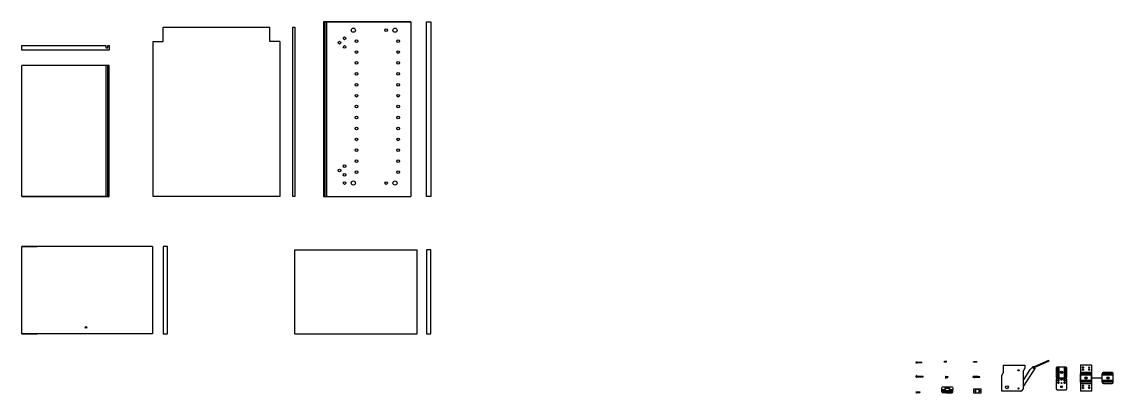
# Model space of a CAD drawing. Header units: millimetres. Extents: x 1214 to 2562, y 2411 to 2815.
# Drawn here: x 2062 to 2562, y 2448 to 2618 of the extents above; entities that cross this region are included whole.
import ezdxf

# ---------------------------------------------------------------- set-up
doc = ezdxf.new("R2010")
doc.units = ezdxf.units.MM
doc.linetypes.add('DASHED', pattern=[0.75, 0.5, -0.25])
doc.layers.add('ARREDI', color=1, linetype='Continuous')
doc.layers.add('VITI E CERNIERE', color=8, linetype='Continuous')

msp = doc.modelspace()

# ---------------------------------------------------------------- linework, layer by layer
at = {"layer": 'ARREDI'}
for p, q in [((2126.49, 2608.68), (2126.49, 2615.32)), ((2126.49, 2615.32), (2175.49, 2615.32)), ((2175.49, 2608.68), (2175.49, 2615.32)), ((2185.97, 2537.68), (2185.97, 2615.32)), ((2185.97, 2615.32), (2186.97, 2615.32)), ((2186.97, 2615.32), (2186.97, 2537.68)), ((2240.12, 2617.68), (2200.12, 2617.68)), ((2200.12, 2617.68), (2200.12, 2537.68)), ((2200.12, 2617.68), (2200.82, 2617.68)), ((2200.12, 2617.68), (2240.12, 2617.68)), ((2200.62, 2617.68), (2200.62, 2537.68)), ((2201.62, 2537.68), (2201.62, 2617.68)), ((2240.12, 2617.68), (2240.12, 2537.68)), ((2247.27, 2617.68), (2247.77, 2617.68)), ((2121.99, 2537.68), (2121.99, 2608.68)), ((2121.99, 2608.68), (2126.49, 2608.68)), ((2179.99, 2608.68), (2175.49, 2608.68)), ((2179.99, 2608.68), (2179.99, 2537.68)), ((2061.67, 2604.78), (2061.67, 2606.78)), ((2061.67, 2606.78), (2100.17, 2606.78)), ((2101.67, 2604.78), (2061.67, 2604.78)), ((2100.17, 2606.78), (2100.17, 2605.78)), ((2100.17, 2605.78), (2101.17, 2605.78)), ((2101.17, 2605.78), (2101.17, 2606.78)), ((2101.17, 2606.78), (2101.67, 2606.78)), ((2101.67, 2606.78), (2101.67, 2604.78)), ((2101.67, 2597.68), (2061.67, 2597.68)), ((2061.67, 2537.68), (2061.67, 2597.68)), ((2101.17, 2597.68), (2100.17, 2597.68)), ((2100.17, 2597.68), (2100.17, 2537.68)), ((2100.97, 2597.68), (2100.47, 2597.68)), ((2101.17, 2537.68), (2101.17, 2597.68)), ((2101.67, 2557.68), (2101.67, 2597.68)), ((2101.67, 2537.68), (2101.67, 2557.68)), ((2061.67, 2537.68), (2101.67, 2537.68)), ((2101.67, 2537.68), (2061.67, 2537.68)), ((2179.99, 2537.68), (2121.99, 2537.68)), ((2179.99, 2537.68), (2142.99, 2537.68)), ((2186.42, 2537.68), (2185.97, 2537.68)), ((2186.97, 2537.68), (2186.42, 2537.68)), ((2200.12, 2537.68), (2240.12, 2537.68)), ((2200.82, 2537.68), (2201.32, 2537.68)), ((2121.67, 2514.74), (2061.67, 2514.74)), ((2121.67, 2514.74), (2061.67, 2514.73)), ((2061.67, 2514.74), (2068.67, 2514.74)), ((2061.67, 2474.73), (2061.67, 2514.73)), ((2121.67, 2514.74), (2114.67, 2514.74)), ((2121.67, 2514.74), (2121.67, 2474.75)), ((2126.55, 2514.74), (2126.55, 2474.75)), ((2128.55, 2514.74), (2126.55, 2514.74)), ((2128.55, 2474.75), (2128.55, 2514.74)), ((2186.98, 2474.75), (2186.98, 2513.25)), ((2186.98, 2513.25), (2242.98, 2513.25)), ((2242.98, 2474.75), (2242.98, 2513.25)), ((2247.27, 2513.25), (2247.27, 2474.75)), ((2249.27, 2513.25), (2247.27, 2513.25)), ((2249.27, 2474.75), (2249.27, 2513.25)), ((2121.67, 2474.75), (2061.67, 2474.74)), ((2061.67, 2474.75), (2068.67, 2474.75)), ((2121.67, 2474.75), (2114.67, 2474.75)), ((2126.55, 2474.75), (2128.55, 2474.75)), ((2186.98, 2474.75), (2242.98, 2474.75)), ((2247.27, 2474.75), (2249.27, 2474.75))]:
    msp.add_line(p, q, dxfattribs=at)
msp.add_lwpolyline([(2247.27, 2617.68), (2249.27, 2617.68), (2249.27, 2537.68), (2247.27, 2537.68)], close=True, dxfattribs=at)
for centre, radius in [((2213.74, 2613.86), 0.955), ((2228.85, 2613.86), 0.614), ((2232.85, 2613.86), 0.955), ((2207.41, 2608.15), 0.614), ((2209.74, 2610.13), 0.614), ((2215.2, 2608.86), 0.614), ((2234.31, 2608.86), 0.614), ((2209.74, 2606.17), 0.614), ((2215.2, 2603.86), 0.614), ((2234.31, 2603.86), 0.614), ((2215.2, 2598.86), 0.614), ((2234.31, 2598.86), 0.614), ((2215.2, 2593.86), 0.614), ((2234.31, 2593.86), 0.614), ((2215.2, 2588.86), 0.614), ((2234.31, 2588.86), 0.614), ((2215.2, 2583.86), 0.614), ((2234.31, 2583.86), 0.614), ((2215.2, 2578.86), 0.614), ((2234.31, 2578.86), 0.614), ((2215.2, 2573.86), 0.614), ((2234.31, 2573.86), 0.614), ((2215.2, 2568.86), 0.614), ((2215.2, 2568.86), 0.614), ((2234.31, 2568.86), 0.614), ((2234.31, 2568.86), 0.614), ((2215.2, 2563.86), 0.614), ((2234.31, 2563.86), 0.614), ((2215.2, 2558.86), 0.614), ((2234.31, 2558.86), 0.614), ((2215.2, 2553.86), 0.614), ((2234.31, 2553.86), 0.614), ((2207.41, 2549.58), 0.614), ((2209.74, 2551.55), 0.614), ((2209.74, 2547.6), 0.614), ((2215.2, 2548.86), 0.614), ((2234.31, 2548.86), 0.614), ((2209.74, 2543.86), 0.614), ((2213.74, 2543.86), 0.955), ((2228.85, 2543.86), 0.614), ((2232.85, 2543.86), 0.955), ((2091.08, 2477.71), 0.388)]:
    msp.add_circle(centre, radius, dxfattribs=at)
at = {"layer": 'VITI E CERNIERE', "linetype": 'DASHED'}
for p, q in [((2471.97, 2461.76), (2472.11, 2461.76)), ((2471.97, 2461.62), (2472.11, 2461.62)), ((2471.98, 2461.83), (2472.11, 2461.83)), ((2471.98, 2461.55), (2472.11, 2461.55)), ((2472.11, 2461.55), (2472.11, 2461.83)), ((2471.82, 2455.33), (2471.96, 2455.33)), ((2471.82, 2455.19), (2471.96, 2455.19)), ((2471.83, 2455.4), (2471.96, 2455.4)), ((2471.83, 2455.12), (2471.96, 2455.12)), ((2471.96, 2455.12), (2471.96, 2455.4))]:
    msp.add_line(p, q, dxfattribs=at)
at = {"layer": 'VITI E CERNIERE', "linetype": 'Continuous'}
for p, q in [((2471.97, 2461.64), (2471.97, 2461.73)), ((2472.12, 2461.18), (2472.12, 2462.18)), ((2518.82, 2458.12), (2518.6, 2458.12)), ((2518.82, 2458.02), (2518.6, 2458.02)), ((2518.82, 2458.12), (2518.82, 2458.33)), ((2518.82, 2458.02), (2518.82, 2457.81)), ((2518.91, 2458.12), (2518.91, 2458.33)), ((2518.91, 2458.12), (2519.13, 2458.12)), ((2518.91, 2458.02), (2518.91, 2457.81)), ((2518.91, 2458.02), (2519.13, 2458.02)), ((2548.38, 2459.39), (2548.17, 2459.39)), ((2548.38, 2459.3), (2548.17, 2459.3)), ((2548.38, 2458.43), (2548.17, 2458.43)), ((2548.38, 2458.33), (2548.17, 2458.33)), ((2548.38, 2459.39), (2548.38, 2459.61)), ((2548.38, 2459.3), (2548.38, 2459.08)), ((2548.38, 2458.43), (2548.38, 2458.65)), ((2548.38, 2458.33), (2548.38, 2458.12)), ((2548.48, 2459.39), (2548.48, 2459.61)), ((2548.48, 2459.39), (2548.69, 2459.39)), ((2548.48, 2459.3), (2548.48, 2459.08)), ((2548.48, 2459.3), (2548.69, 2459.3)), ((2548.48, 2458.43), (2548.48, 2458.65)), ((2548.48, 2458.43), (2548.69, 2458.43)), ((2548.48, 2458.33), (2548.48, 2458.12)), ((2548.48, 2458.33), (2548.69, 2458.33)), ((2551.24, 2459.39), (2551.02, 2459.39)), ((2551.24, 2459.3), (2551.02, 2459.3)), ((2551.24, 2458.43), (2551.02, 2458.43)), ((2551.24, 2458.33), (2551.02, 2458.33)), ((2551.24, 2459.39), (2551.24, 2459.61)), ((2551.24, 2459.3), (2551.24, 2459.08)), ((2551.24, 2458.43), (2551.24, 2458.64)), ((2551.24, 2458.33), (2551.24, 2458.11)), ((2551.33, 2459.39), (2551.33, 2459.61)), ((2551.33, 2459.39), (2551.55, 2459.39)), ((2551.33, 2459.3), (2551.33, 2459.08)), ((2551.33, 2459.3), (2551.55, 2459.3)), ((2551.33, 2458.43), (2551.33, 2458.64)), ((2551.33, 2458.43), (2551.55, 2458.43)), ((2551.33, 2458.33), (2551.33, 2458.11)), ((2551.33, 2458.33), (2551.55, 2458.33)), ((2471.82, 2455.21), (2471.82, 2455.3)), ((2472.12, 2455.75), (2471.97, 2455.75)), ((2472.12, 2454.75), (2471.97, 2454.75)), ((2537.09, 2453.39), (2536.88, 2453.39)), ((2537.09, 2453.3), (2536.88, 2453.3)), ((2537.09, 2453.39), (2537.09, 2453.61)), ((2537.09, 2453.3), (2537.09, 2453.08)), ((2537.19, 2453.39), (2537.19, 2453.61)), ((2537.19, 2453.39), (2537.41, 2453.39)), ((2537.19, 2453.3), (2537.19, 2453.08)), ((2537.19, 2453.3), (2537.41, 2453.3)), ((2538.55, 2457.15), (2538.33, 2457.15)), ((2538.55, 2457.05), (2538.33, 2457.05)), ((2538.55, 2457.15), (2538.55, 2457.37)), ((2538.55, 2457.05), (2538.55, 2456.84)), ((2538.65, 2457.15), (2538.65, 2457.37)), ((2538.65, 2457.15), (2538.86, 2457.15)), ((2538.65, 2457.05), (2538.65, 2456.84)), ((2538.65, 2457.05), (2538.86, 2457.05)), ((2539.95, 2453.39), (2539.73, 2453.39)), ((2539.95, 2453.3), (2539.73, 2453.3)), ((2539.95, 2453.39), (2539.95, 2453.61)), ((2539.95, 2453.3), (2539.95, 2453.08)), ((2540.04, 2453.39), (2540.04, 2453.61)), ((2540.04, 2453.39), (2540.26, 2453.39)), ((2540.04, 2453.3), (2540.04, 2453.08)), ((2540.04, 2453.3), (2540.26, 2453.3)), ((2549.82, 2454.62), (2549.6, 2454.62)), ((2549.82, 2454.53), (2549.6, 2454.53)), ((2549.82, 2454.62), (2549.82, 2454.84)), ((2549.82, 2454.53), (2549.82, 2454.31)), ((2549.91, 2454.62), (2549.91, 2454.84)), ((2549.91, 2454.62), (2550.13, 2454.62)), ((2549.91, 2454.53), (2550.13, 2454.53)), ((2549.91, 2454.53), (2549.91, 2454.31)), ((2559.82, 2454.62), (2559.6, 2454.62)), ((2559.82, 2454.53), (2559.6, 2454.53)), ((2559.82, 2454.62), (2559.82, 2454.84)), ((2559.82, 2454.53), (2559.82, 2454.31)), ((2559.91, 2454.62), (2559.91, 2454.84)), ((2559.91, 2454.62), (2560.13, 2454.62)), ((2559.91, 2454.53), (2560.13, 2454.53)), ((2559.91, 2454.53), (2559.91, 2454.31)), ((2518.81, 2449.79), (2518.6, 2449.79)), ((2518.81, 2449.7), (2518.6, 2449.7)), ((2518.81, 2449.79), (2518.81, 2450.01)), ((2518.81, 2449.7), (2518.81, 2449.48)), ((2518.91, 2449.79), (2518.91, 2450.01)), ((2518.91, 2449.79), (2519.12, 2449.79)), ((2518.91, 2449.7), (2518.91, 2449.48)), ((2518.91, 2449.7), (2519.12, 2449.7)), ((2537.09, 2452.43), (2536.88, 2452.43)), ((2537.09, 2452.33), (2536.88, 2452.33)), ((2537.09, 2452.43), (2537.09, 2452.64)), ((2537.09, 2452.33), (2537.09, 2452.12)), ((2537.19, 2452.43), (2537.19, 2452.64)), ((2537.19, 2452.43), (2537.41, 2452.43)), ((2537.19, 2452.33), (2537.19, 2452.12)), ((2537.19, 2452.33), (2537.41, 2452.33)), ((2538.54, 2450.57), (2538.33, 2450.57)), ((2538.54, 2450.48), (2538.33, 2450.48)), ((2538.54, 2450.57), (2538.54, 2450.79)), ((2538.54, 2450.48), (2538.54, 2450.26)), ((2538.64, 2450.57), (2538.64, 2450.79)), ((2538.64, 2450.57), (2538.85, 2450.57)), ((2538.64, 2450.48), (2538.64, 2450.26)), ((2538.64, 2450.48), (2538.85, 2450.48)), ((2539.95, 2452.42), (2539.73, 2452.42)), ((2539.95, 2452.33), (2539.73, 2452.33)), ((2539.95, 2452.42), (2539.95, 2452.64)), ((2539.95, 2452.33), (2539.95, 2452.11)), ((2540.04, 2452.42), (2540.04, 2452.64)), ((2540.04, 2452.42), (2540.26, 2452.42)), ((2540.04, 2452.33), (2540.04, 2452.11)), ((2540.04, 2452.33), (2540.26, 2452.33)), ((2548.38, 2450.99), (2548.17, 2450.99)), ((2548.38, 2450.9), (2548.17, 2450.9)), ((2548.38, 2450.03), (2548.17, 2450.03)), ((2548.38, 2449.94), (2548.17, 2449.94)), ((2548.38, 2450.99), (2548.38, 2451.21)), ((2548.38, 2450.9), (2548.38, 2450.68)), ((2548.38, 2450.03), (2548.38, 2450.25)), ((2548.38, 2449.94), (2548.38, 2449.72)), ((2548.48, 2450.99), (2548.48, 2451.21)), ((2548.48, 2450.99), (2548.69, 2450.99)), ((2548.48, 2450.9), (2548.48, 2450.68)), ((2548.48, 2450.9), (2548.69, 2450.9)), ((2548.48, 2450.03), (2548.48, 2450.25)), ((2548.48, 2450.03), (2548.69, 2450.03)), ((2548.48, 2449.94), (2548.48, 2449.72)), ((2548.48, 2449.94), (2548.69, 2449.94)), ((2551.24, 2450.99), (2551.02, 2450.99)), ((2551.24, 2450.9), (2551.02, 2450.9)), ((2551.24, 2450.03), (2551.02, 2450.03)), ((2551.24, 2449.93), (2551.02, 2449.93)), ((2551.24, 2450.99), (2551.24, 2451.21)), ((2551.24, 2450.9), (2551.24, 2450.68)), ((2551.24, 2450.03), (2551.24, 2450.24)), ((2551.24, 2449.93), (2551.24, 2449.72)), ((2551.33, 2450.99), (2551.33, 2451.21)), ((2551.33, 2450.99), (2551.55, 2450.99)), ((2551.33, 2450.9), (2551.33, 2450.68)), ((2551.33, 2450.9), (2551.55, 2450.9)), ((2551.33, 2450.03), (2551.33, 2450.24)), ((2551.33, 2450.03), (2551.55, 2450.03)), ((2551.33, 2449.93), (2551.33, 2449.72)), ((2551.33, 2449.93), (2551.55, 2449.93))]:
    msp.add_line(p, q, dxfattribs=at)
at = {"layer": 'VITI E CERNIERE'}
for p, q in [((2472.12, 2461.79), (2473.57, 2461.79)), ((2472.12, 2461.58), (2473.57, 2461.58)), ((2472.19, 2461.84), (2472.21, 2461.53)), ((2472.36, 2461.84), (2472.38, 2461.53)), ((2472.36, 2461.84), (2472.38, 2461.53)), ((2472.52, 2461.84), (2472.54, 2461.53)), ((2472.69, 2461.84), (2472.71, 2461.53)), ((2472.86, 2461.84), (2472.87, 2461.53)), ((2473.02, 2461.84), (2473.04, 2461.53)), ((2473.19, 2461.84), (2473.2, 2461.53)), ((2473.35, 2461.84), (2473.37, 2461.53)), ((2473.35, 2461.79), (2474.18, 2461.79)), ((2473.35, 2461.58), (2474.19, 2461.58)), ((2473.52, 2461.84), (2473.54, 2461.53)), ((2473.68, 2461.84), (2473.7, 2461.53)), ((2473.85, 2461.84), (2473.87, 2461.53)), ((2474.01, 2461.84), (2474.03, 2461.53)), ((2474.18, 2461.84), (2474.2, 2461.53)), ((2474.18, 2461.84), (2474.2, 2461.53)), ((2474.18, 2461.79), (2474.57, 2461.79)), ((2474.19, 2461.58), (2474.57, 2461.58)), ((2474.35, 2461.84), (2474.36, 2461.53)), ((2474.57, 2461.58), (2474.57, 2461.79)), ((2484.85, 2462.06), (2484.88, 2462.03)), ((2484.88, 2462.03), (2484.85, 2462)), ((2485.07, 2462.17), (2484.99, 2461.89)), ((2485.15, 2462.17), (2485.07, 2461.89)), ((2485.24, 2462.17), (2485.16, 2461.89)), ((2485.18, 2462.11), (2485.71, 2462.11)), ((2485.18, 2461.95), (2485.71, 2461.95)), ((2485.32, 2462.17), (2485.24, 2461.89)), ((2485.41, 2462.17), (2485.33, 2461.89)), ((2485.49, 2462.17), (2485.41, 2461.89)), ((2485.58, 2462.17), (2485.5, 2461.89)), ((2485.67, 2462.17), (2485.59, 2461.89)), ((2498.35, 2462.02), (2498.29, 2461.96)), ((2498.29, 2461.96), (2498.29, 2461.84)), ((2498.35, 2461.78), (2498.29, 2461.84)), ((2498.35, 2462.02), (2498.35, 2461.78)), ((2499.75, 2462.02), (2498.35, 2462.02)), ((2499.75, 2461.78), (2498.35, 2461.78)), ((2499.75, 2462.02), (2499.81, 2461.96)), ((2499.75, 2462.02), (2499.75, 2461.78)), ((2499.75, 2461.78), (2499.81, 2461.84)), ((2499.81, 2461.84), (2499.81, 2461.96)), ((2511.95, 2457.02), (2511.95, 2460.36)), ((2511.95, 2460.36), (2521.74, 2460.36)), ((2526.29, 2458.97), (2520.94, 2450.59)), ((2520.94, 2457.59), (2521.74, 2458.86)), ((2520.94, 2453.27), (2524.14, 2458.39)), ((2521.74, 2460.36), (2521.74, 2458.86)), ((2524.14, 2458.39), (2525.64, 2459.77)), ((2525.64, 2459.77), (2526.18, 2459.78)), ((2526.18, 2459.78), (2532.71, 2462.65)), ((2526.35, 2459.11), (2526.29, 2458.97)), ((2526.31, 2459.62), (2526.54, 2459.7)), ((2526.4, 2459.22), (2526.31, 2459.62)), ((2526.4, 2459.22), (2526.35, 2459.11)), ((2526.63, 2459.49), (2526.46, 2459.9)), ((2526.63, 2459.49), (2526.54, 2459.7)), ((2532.8, 2462.2), (2526.63, 2459.49)), ((2536.1, 2458.98), (2536.1, 2455)), ((2540.55, 2459.52), (2536.65, 2459.52)), ((2536.65, 2459.52), (2536.65, 2454.52)), ((2536.9, 2459.52), (2536.9, 2454.52)), ((2536.9, 2459.52), (2536.9, 2454.52)), ((2537.15, 2459.52), (2537.15, 2454.52)), ((2537.4, 2459.52), (2537.4, 2454.52)), ((2539.8, 2459.52), (2539.8, 2454.52)), ((2540.05, 2459.52), (2540.05, 2454.52)), ((2540.05, 2459.52), (2540.05, 2454.52)), ((2540.3, 2459.52), (2540.3, 2454.52)), ((2540.55, 2459.52), (2540.55, 2454.52)), ((2541.09, 2455.08), (2541.1, 2458.99)), ((2547.28, 2460.58), (2552.28, 2460.58)), ((2547.28, 2460.58), (2547.28, 2448.58)), ((2552.28, 2460.58), (2552.28, 2448.58)), ((2472.12, 2455.75), (2472.12, 2454.75)), ((2472.12, 2455.36), (2474.16, 2455.36)), ((2472.12, 2455.15), (2474.16, 2455.15)), ((2472.29, 2455.41), (2472.3, 2455.1)), ((2472.45, 2455.41), (2472.47, 2455.1)), ((2472.62, 2455.41), (2472.63, 2455.1)), ((2472.78, 2455.41), (2472.8, 2455.1)), ((2472.95, 2455.41), (2472.96, 2455.1)), ((2472.95, 2455.41), (2472.96, 2455.1)), ((2473.11, 2455.41), (2473.13, 2455.1)), ((2473.28, 2455.41), (2473.3, 2455.1)), ((2473.44, 2455.41), (2473.46, 2455.1)), ((2473.61, 2455.41), (2473.63, 2455.1)), ((2473.78, 2455.41), (2473.79, 2455.1)), ((2473.94, 2455.41), (2473.96, 2455.1)), ((2473.94, 2455.36), (2474.77, 2455.36)), ((2473.94, 2455.15), (2474.78, 2455.15)), ((2474.11, 2455.41), (2474.12, 2455.1)), ((2474.27, 2455.41), (2474.29, 2455.1)), ((2474.44, 2455.41), (2474.46, 2455.1)), ((2474.6, 2455.41), (2474.62, 2455.1)), ((2474.77, 2455.41), (2474.79, 2455.1)), ((2474.77, 2455.41), (2474.79, 2455.1)), ((2474.77, 2455.36), (2475.16, 2455.36)), ((2474.78, 2455.15), (2475.16, 2455.15)), ((2474.93, 2455.41), (2474.95, 2455.1)), ((2475.16, 2455.15), (2475.16, 2455.36)), ((2485.39, 2455.41), (2485.49, 2455.41)), ((2485.39, 2454.97), (2485.45, 2454.91)), ((2485.45, 2454.91), (2485.39, 2454.86)), ((2485.39, 2454.41), (2485.49, 2454.41)), ((2485.49, 2455.41), (2485.61, 2455.07)), ((2485.49, 2454.41), (2485.61, 2454.75)), ((2485.94, 2455.18), (2485.78, 2454.64)), ((2486.1, 2455.18), (2485.95, 2454.64)), ((2486.27, 2455.18), (2486.11, 2454.64)), ((2486.44, 2455.18), (2486.28, 2454.64)), ((2486.48, 2454.75), (2486.48, 2455.07)), ((2498.86, 2455.19), (2498.07, 2455.19)), ((2498.07, 2454.77), (2498.07, 2455.19)), ((2500.39, 2454.77), (2498.07, 2454.77)), ((2498.86, 2455.12), (2498.32, 2455.12)), ((2498.86, 2454.84), (2498.32, 2454.84)), ((2498.47, 2455.12), (2498.47, 2454.84)), ((2498.47, 2455.12), (2498.62, 2455.12)), ((2498.47, 2454.84), (2498.62, 2454.84)), ((2498.62, 2454.84), (2498.62, 2455.12)), ((2498.62, 2455.04), (2499.07, 2455.04)), ((2498.62, 2454.92), (2499.07, 2454.92)), ((2498.74, 2455.04), (2498.74, 2455.12)), ((2498.74, 2454.84), (2498.74, 2454.92)), ((2498.86, 2455.12), (2498.86, 2455.19)), ((2500.39, 2455.19), (2498.86, 2455.19)), ((2499.07, 2454.77), (2499.07, 2455.19)), ((2500.27, 2455.1), (2499.19, 2455.1)), ((2499.19, 2455.1), (2499.19, 2455.1)), ((2499.19, 2454.98), (2499.19, 2454.98)), ((2499.19, 2454.86), (2500.27, 2454.86)), ((2499.25, 2455.07), (2500.21, 2455.07)), ((2499.25, 2455.04), (2500.21, 2455.04)), ((2500.21, 2454.92), (2499.25, 2454.92)), ((2499.25, 2454.89), (2500.21, 2454.89)), ((2500.27, 2455.1), (2500.27, 2455.1)), ((2500.27, 2454.98), (2500.27, 2454.98)), ((2500.39, 2454.77), (2500.39, 2455.19)), ((2500.51, 2455.1), (2500.44, 2454.86)), ((2500.58, 2455.1), (2500.51, 2454.86)), ((2500.66, 2455.1), (2500.59, 2454.86)), ((2500.73, 2455.1), (2500.66, 2454.86)), ((2500.81, 2455.1), (2500.74, 2454.86)), ((2500.88, 2455.1), (2500.81, 2454.86)), ((2500.95, 2455.1), (2500.89, 2454.86)), ((2501.03, 2455.1), (2500.96, 2454.86)), ((2501.11, 2454.91), (2501.11, 2455.05)), ((2511.16, 2455.75), (2511.95, 2457.02)), ((2511.16, 2454.55), (2511.16, 2455.75)), ((2511.16, 2448.55), (2511.16, 2454.55)), ((2520.94, 2457.59), (2520.94, 2452.39)), ((2536.1, 2453.63), (2536.09, 2449.72)), ((2540.55, 2454.52), (2536.64, 2454.52)), ((2540.55, 2454.52), (2536.64, 2454.52)), ((2536.64, 2454.19), (2540.55, 2454.19)), ((2536.64, 2454.19), (2540.55, 2454.19)), ((2538.04, 2454.19), (2538.04, 2454.52)), ((2539.15, 2454.3), (2538.04, 2454.3)), ((2539.15, 2454.19), (2538.04, 2454.19)), ((2539.15, 2454.19), (2539.15, 2454.52)), ((2541.1, 2449.73), (2541.1, 2453.71)), ((2552.28, 2457.08), (2547.28, 2457.08)), ((2547.28, 2452.63), (2547.29, 2456.53)), ((2552.28, 2456.53), (2547.28, 2456.53)), ((2547.28, 2452.62), (2547.29, 2456.53)), ((2552.28, 2456.28), (2547.28, 2456.28)), ((2552.28, 2456.28), (2547.28, 2456.28)), ((2552.28, 2456.28), (2547.28, 2456.28)), ((2552.28, 2456.03), (2547.28, 2456.03)), ((2552.28, 2455.78), (2547.28, 2455.78)), ((2552.28, 2453.38), (2547.28, 2453.38)), ((2552.28, 2453.13), (2547.28, 2453.13)), ((2552.28, 2453.13), (2547.28, 2453.13)), ((2552.28, 2457.08), (2552.28, 2456.28)), ((2552.28, 2452.62), (2552.28, 2456.53)), ((2552.28, 2454.58), (2557.28, 2454.58)), ((2552.28, 2454.58), (2557.28, 2454.58)), ((2557.28, 2452.63), (2557.29, 2456.53)), ((2562.28, 2456.53), (2557.28, 2456.53)), ((2557.28, 2452.62), (2557.29, 2456.53)), ((2562.28, 2456.28), (2557.28, 2456.28)), ((2562.28, 2456.28), (2557.28, 2456.28)), ((2562.28, 2456.28), (2557.28, 2456.28)), ((2562.28, 2456.03), (2557.28, 2456.03)), ((2562.28, 2455.78), (2557.28, 2455.78)), ((2562.28, 2453.38), (2557.28, 2453.38)), ((2562.28, 2453.13), (2557.28, 2453.13)), ((2562.28, 2453.13), (2557.28, 2453.13)), ((2561.74, 2457.08), (2557.77, 2457.08)), ((2562.28, 2452.62), (2562.28, 2456.53)), ((2471.89, 2448.39), (2471.97, 2448.39)), ((2471.89, 2448.05), (2471.94, 2448)), ((2471.94, 2448), (2471.89, 2447.96)), ((2471.97, 2448.39), (2472.06, 2448.12)), ((2472.32, 2448.21), (2472.19, 2447.79)), ((2472.45, 2448.21), (2472.32, 2447.79)), ((2472.58, 2448.21), (2472.45, 2447.79)), ((2472.71, 2448.21), (2472.58, 2447.79)), ((2472.84, 2448.21), (2472.71, 2447.79)), ((2472.97, 2448.21), (2472.84, 2447.79)), ((2473.09, 2448.21), (2472.97, 2447.79)), ((2473.22, 2448.21), (2473.1, 2447.79)), ((2473.35, 2448.21), (2473.23, 2447.79)), ((2473.48, 2448.21), (2473.36, 2447.79)), ((2473.61, 2448.21), (2473.49, 2447.79)), ((2473.64, 2447.88), (2473.64, 2448.12)), ((2483.72, 2449.31), (2483.72, 2449.98)), ((2483.72, 2448.3), (2483.72, 2449.31)), ((2483.72, 2449.31), (2485.11, 2449.31)), ((2484.05, 2450.44), (2488.38, 2450.44)), ((2484.17, 2448.16), (2488.27, 2448.16)), ((2484.3, 2448.73), (2484.35, 2448.78)), ((2484.41, 2448.61), (2484.3, 2448.73)), ((2484.3, 2448.5), (2484.41, 2448.61)), ((2484.35, 2448.45), (2484.3, 2448.5)), ((2484.35, 2448.78), (2484.46, 2448.67)), ((2484.46, 2448.56), (2484.35, 2448.45)), ((2484.46, 2448.67), (2484.58, 2448.78)), ((2484.58, 2448.45), (2484.46, 2448.56)), ((2484.63, 2448.73), (2484.52, 2448.61)), ((2484.52, 2448.61), (2484.63, 2448.5)), ((2484.58, 2448.78), (2484.63, 2448.73)), ((2484.63, 2448.5), (2484.58, 2448.45)), ((2487.44, 2448.62), (2485, 2448.63)), ((2487.32, 2449.31), (2488.72, 2449.31)), ((2487.82, 2448.72), (2487.88, 2448.78)), ((2487.93, 2448.61), (2487.82, 2448.72)), ((2487.82, 2448.5), (2487.93, 2448.61)), ((2487.88, 2448.44), (2487.82, 2448.5)), ((2487.88, 2448.78), (2487.99, 2448.67)), ((2487.99, 2448.56), (2487.88, 2448.44)), ((2487.99, 2448.67), (2488.1, 2448.78)), ((2488.1, 2448.44), (2487.99, 2448.56)), ((2488.15, 2448.72), (2488.04, 2448.61)), ((2488.04, 2448.61), (2488.15, 2448.5)), ((2488.1, 2448.78), (2488.15, 2448.72)), ((2488.15, 2448.5), (2488.1, 2448.44)), ((2488.72, 2449.98), (2488.72, 2449.31)), ((2488.72, 2448.3), (2488.72, 2449.31)), ((2501.67, 2449.39), (2498.17, 2449.39)), ((2498.17, 2449.39), (2498.17, 2449.09)), ((2498.17, 2449.09), (2498.17, 2448.09)), ((2498.17, 2448.09), (2498.17, 2447.79)), ((2499.17, 2449.39), (2499.17, 2447.79)), ((2499.67, 2449.39), (2500.67, 2449.39)), ((2500.67, 2449.39), (2500.67, 2447.79)), ((2501.67, 2447.79), (2501.67, 2449.39)), ((2519.98, 2448.55), (2511.16, 2448.55)), ((2520.94, 2449.59), (2520.23, 2448.65)), ((2520.94, 2452.39), (2520.94, 2449.59)), ((2536.64, 2449.19), (2540.55, 2449.19)), ((2552.28, 2452.88), (2547.28, 2452.88)), ((2552.28, 2452.88), (2547.28, 2452.88)), ((2552.28, 2452.63), (2547.28, 2452.63)), ((2547.28, 2452.08), (2552.28, 2452.08)), ((2552.28, 2448.58), (2547.28, 2448.58)), ((2562.28, 2452.88), (2557.28, 2452.88)), ((2562.28, 2452.88), (2557.28, 2452.88)), ((2562.28, 2452.63), (2557.28, 2452.63)), ((2557.84, 2452.08), (2561.75, 2452.08)), ((2471.89, 2447.61), (2471.97, 2447.61)), ((2471.97, 2447.61), (2472.06, 2447.88)), ((2485.63, 2447.79), (2484.05, 2447.79)), ((2485.63, 2447.79), (2486.81, 2447.79)), ((2486.81, 2447.79), (2488.38, 2447.79)), ((2498.17, 2447.79), (2501.67, 2447.79))]:
    msp.add_line(p, q, dxfattribs=at)
at = {"layer": 'VITI E CERNIERE', "color": 4, "linetype": 'Continuous'}
for p, q in [((2526.9, 2459.88), (2526.8, 2459.88)), ((2526.9, 2459.83), (2526.8, 2459.83)), ((2526.9, 2459.88), (2526.9, 2459.98)), ((2526.9, 2459.83), (2526.9, 2459.74)), ((2526.94, 2459.88), (2526.94, 2459.98)), ((2526.94, 2459.88), (2527.04, 2459.88)), ((2526.94, 2459.83), (2527.04, 2459.83)), ((2526.94, 2459.83), (2526.94, 2459.74)), ((2529.05, 2460.82), (2528.95, 2460.82)), ((2529.05, 2460.78), (2528.95, 2460.78)), ((2529.05, 2460.82), (2529.05, 2460.92)), ((2529.05, 2460.78), (2529.05, 2460.68)), ((2529.09, 2460.82), (2529.09, 2460.92)), ((2529.09, 2460.82), (2529.19, 2460.82)), ((2529.09, 2460.78), (2529.19, 2460.78)), ((2529.09, 2460.78), (2529.09, 2460.68)), ((2530.22, 2461.33), (2530.12, 2461.33)), ((2530.22, 2461.29), (2530.12, 2461.29)), ((2530.22, 2461.33), (2530.22, 2461.43)), ((2530.22, 2461.29), (2530.22, 2461.19)), ((2530.26, 2461.33), (2530.26, 2461.43)), ((2530.26, 2461.33), (2530.36, 2461.33)), ((2530.26, 2461.29), (2530.36, 2461.29)), ((2530.26, 2461.29), (2530.26, 2461.19)), ((2532.36, 2462.28), (2532.27, 2462.28)), ((2532.36, 2462.24), (2532.27, 2462.24)), ((2532.36, 2462.28), (2532.36, 2462.38)), ((2532.36, 2462.24), (2532.36, 2462.14)), ((2532.41, 2462.28), (2532.41, 2462.38)), ((2532.41, 2462.28), (2532.51, 2462.28)), ((2532.41, 2462.24), (2532.51, 2462.24)), ((2532.41, 2462.24), (2532.41, 2462.14))]:
    msp.add_line(p, q, dxfattribs=at)
at = {"layer": 'VITI E CERNIERE'}
for points in [[(2484.89, 2462.31), (2484.85, 2462.31), (2484.85, 2462.06)], [(2484.85, 2462), (2484.85, 2461.74), (2484.89, 2461.74), (2484.92, 2461.89), (2484.96, 2461.95), (2485.71, 2461.95)], [(2485.71, 2462.11), (2484.96, 2462.11), (2484.92, 2462.17), (2484.89, 2462.31)], [(2485.71, 2461.95), (2485.92, 2462.03), (2485.71, 2462.11)], [(2485.39, 2455.41), (2485.39, 2454.97)], [(2485.39, 2454.86), (2485.39, 2454.41)], [(2486.48, 2455.07), (2485.61, 2455.07)], [(2485.61, 2454.75), (2486.48, 2454.75)], [(2501.11, 2455.05), (2500.39, 2455.05)], [(2500.39, 2454.91), (2501.11, 2454.91)], [(2471.89, 2448.39), (2471.89, 2448.05)], [(2473.64, 2448.12), (2472.06, 2448.12)], [(2472.94, 2448.12), (2472.94, 2448.12)], [(2487.44, 2448.73), (2487.32, 2448.73), (2487.32, 2449.86), (2485.11, 2449.86), (2485.11, 2448.74), (2485, 2448.74)], [(2487.44, 2448.62), (2487.21, 2448.62), (2487.21, 2449.75), (2485.23, 2449.75), (2485.23, 2448.63), (2485, 2448.63)], [(2471.89, 2447.96), (2471.89, 2447.61)], [(2472.06, 2447.88), (2473.64, 2447.88)]]:
    msp.add_lwpolyline(points, dxfattribs=at)
msp.add_lwpolyline([(2498.29, 2462.02), (2499.81, 2462.02), (2499.81, 2461.78), (2498.29, 2461.78)], close=True, dxfattribs=at)
for centre, radius in [((2518.86, 2458.07), 0.284), ((2525.81, 2459.28), 0.371), ((2525.81, 2459.28), 0.284), ((2548.43, 2459.34), 0.284), ((2548.43, 2458.38), 0.284), ((2548.43, 2458.38), 0.284), ((2551.29, 2459.34), 0.284), ((2551.29, 2458.37), 0.284), ((2537.14, 2453.34), 0.284), ((2538.6, 2457.11), 0.556), ((2538.6, 2453.69), 0.188), ((2540, 2453.34), 0.284), ((2549.87, 2454.58), 0.556), ((2559.87, 2454.58), 0.556), ((2484.46, 2448.63), 0.393), ((2484.46, 2448.63), 0.337), ((2487.98, 2448.62), 0.393), ((2487.98, 2448.62), 0.337), ((2498.62, 2448.59), 0.158), ((2501.26, 2448.59), 0.158), ((2513.51, 2450.33), 0.685), ((2518.86, 2449.74), 0.284), ((2537.14, 2452.38), 0.284), ((2537.14, 2452.38), 0.284), ((2538.6, 2450.52), 0.388), ((2538.6, 2452.26), 0.188), ((2540, 2452.37), 0.284), ((2548.43, 2450.95), 0.284), ((2548.43, 2449.98), 0.284), ((2548.43, 2449.98), 0.284), ((2551.29, 2450.95), 0.284), ((2551.29, 2449.97), 0.284)]:
    msp.add_circle(centre, radius, dxfattribs=at)
at = {"layer": 'VITI E CERNIERE', "color": 4}
for centre in [(2526.92, 2459.86), (2529.07, 2460.8), (2530.24, 2461.31), (2532.39, 2462.26)]:
    msp.add_circle(centre, 0.129, dxfattribs=at)
at = {"layer": 'VITI E CERNIERE', "linetype": 'Continuous'}
for centre, radius, start, end in [((2472.82, 2461.7), 0.845, 145.237, 177.7461), ((2472.89, 2461.69), 0.917, 182.9028, 213.3985), ((2518.86, 2458.07), 0.268, 169.7597, 190.2403), ((2518.86, 2458.07), 0.268, 79.7597, 100.2403), ((2518.86, 2458.07), 0.268, 349.7597, 10.2403), ((2548.43, 2459.35), 0.268, 169.7597, 190.2403), ((2548.43, 2458.38), 0.268, 169.7597, 190.2403), ((2548.43, 2459.35), 0.268, 79.7597, 100.2403), ((2548.43, 2459.35), 0.268, 259.7597, 280.2403), ((2548.43, 2458.38), 0.268, 79.7597, 100.2403), ((2548.43, 2458.38), 0.268, 259.7597, 280.2403), ((2548.43, 2459.35), 0.268, 349.7597, 10.2403), ((2548.43, 2458.38), 0.268, 349.7597, 10.2403), ((2551.29, 2459.35), 0.268, 169.7597, 190.2403), ((2551.29, 2458.38), 0.268, 169.7597, 190.2403), ((2551.29, 2459.35), 0.268, 79.7597, 100.2403), ((2551.29, 2459.35), 0.268, 259.7597, 280.2403), ((2551.29, 2458.38), 0.268, 79.7597, 100.2403), ((2551.29, 2458.38), 0.268, 259.7597, 280.2403), ((2551.29, 2459.35), 0.268, 349.7597, 10.2403), ((2551.29, 2458.38), 0.268, 349.7597, 10.2403), ((2472.66, 2455.27), 0.845, 145.237, 177.7461), ((2472.74, 2455.26), 0.917, 182.9028, 213.3985), ((2518.86, 2458.07), 0.268, 259.7597, 280.2403), ((2537.14, 2453.34), 0.268, 169.7597, 190.2403), ((2537.14, 2453.34), 0.268, 79.7597, 100.2403), ((2537.14, 2453.34), 0.268, 259.7597, 280.2403), ((2537.14, 2453.34), 0.268, 349.7597, 10.2403), ((2538.6, 2457.1), 0.268, 169.7597, 190.2403), ((2538.6, 2457.1), 0.268, 79.7597, 100.2403), ((2538.6, 2457.1), 0.268, 259.7597, 280.2403), ((2538.6, 2457.1), 0.268, 349.7597, 10.2403), ((2540, 2453.34), 0.268, 169.7597, 190.2403), ((2540, 2453.34), 0.268, 79.7597, 100.2403), ((2540, 2453.34), 0.268, 259.7597, 280.2403), ((2540, 2453.34), 0.268, 349.7597, 10.2403), ((2549.86, 2454.58), 0.268, 169.7597, 190.2403), ((2549.86, 2454.58), 0.268, 79.7597, 100.2403), ((2549.86, 2454.58), 0.268, 259.7597, 280.2403), ((2549.86, 2454.58), 0.268, 349.7597, 10.2403), ((2559.86, 2454.58), 0.268, 169.7597, 190.2403), ((2559.86, 2454.58), 0.268, 79.7597, 100.2403), ((2559.86, 2454.58), 0.268, 259.7597, 280.2403), ((2559.86, 2454.58), 0.268, 349.7597, 10.2403), ((2518.86, 2449.75), 0.268, 169.7597, 190.2403), ((2518.86, 2449.75), 0.268, 79.7597, 100.2403), ((2518.86, 2449.75), 0.268, 259.7597, 280.2403), ((2518.86, 2449.75), 0.268, 349.7597, 10.2403), ((2537.14, 2452.38), 0.268, 169.7597, 190.2403), ((2537.14, 2452.38), 0.268, 79.7597, 100.2403), ((2537.14, 2452.38), 0.268, 259.7597, 280.2403), ((2537.14, 2452.38), 0.268, 349.7597, 10.2403), ((2538.59, 2450.52), 0.268, 169.7597, 190.2403), ((2538.59, 2450.52), 0.268, 79.7597, 100.2403), ((2538.59, 2450.52), 0.268, 259.7597, 280.2403), ((2538.59, 2450.52), 0.268, 349.7597, 10.2403), ((2540, 2452.38), 0.268, 169.7597, 190.2403), ((2540, 2452.38), 0.268, 79.7597, 100.2403), ((2540, 2452.38), 0.268, 259.7597, 280.2403), ((2540, 2452.38), 0.268, 349.7597, 10.2403), ((2548.43, 2450.95), 0.268, 169.7597, 190.2403), ((2548.43, 2449.98), 0.268, 169.7597, 190.2403), ((2548.43, 2450.95), 0.268, 79.7597, 100.2403), ((2548.43, 2450.95), 0.268, 259.7597, 280.2403), ((2548.43, 2449.98), 0.268, 79.7597, 100.2403), ((2548.43, 2449.98), 0.268, 259.7597, 280.2403), ((2548.43, 2450.95), 0.268, 349.7597, 10.2403), ((2548.43, 2449.98), 0.268, 349.7597, 10.2403), ((2551.29, 2450.95), 0.268, 169.7597, 190.2403), ((2551.29, 2449.98), 0.268, 169.7597, 190.2403), ((2551.29, 2450.95), 0.268, 79.7597, 100.2403), ((2551.29, 2450.95), 0.268, 259.7597, 280.2403), ((2551.29, 2449.98), 0.268, 79.7597, 100.2403), ((2551.29, 2449.98), 0.268, 259.7597, 280.2403), ((2551.29, 2450.95), 0.268, 349.7597, 10.2403), ((2551.29, 2449.98), 0.268, 349.7597, 10.2403)]:
    msp.add_arc(centre, radius, start, end, dxfattribs=at)
at = {"layer": 'VITI E CERNIERE', "color": 4, "linetype": 'Continuous'}
for centre, start, end in [((2526.92, 2459.86), 169.7597, 190.2403), ((2526.92, 2459.86), 79.7597, 100.2403), ((2526.92, 2459.86), 259.7597, 280.2403), ((2526.92, 2459.86), 349.7597, 10.2403), ((2529.07, 2460.8), 169.7597, 190.2403), ((2529.07, 2460.8), 79.7597, 100.2403), ((2529.07, 2460.8), 259.7597, 280.2403), ((2529.07, 2460.8), 349.7597, 10.2403), ((2530.24, 2461.31), 169.7597, 190.2403), ((2530.24, 2461.31), 79.7597, 100.2403), ((2530.24, 2461.31), 259.7597, 280.2403), ((2530.24, 2461.31), 349.7597, 10.2403), ((2532.39, 2462.26), 169.7597, 190.2403), ((2532.39, 2462.26), 79.7597, 100.2403), ((2532.39, 2462.26), 259.7597, 280.2403), ((2532.39, 2462.26), 349.7597, 10.2403)]:
    msp.add_arc(centre, 0.122, start, end, dxfattribs=at)
at = {"layer": 'VITI E CERNIERE'}
for centre, radius, start, end in [((2532.27, 2462.34), 0.54, 345.4795, 36.1337), ((2536.64, 2458.97), 0.546, 88.8013, 180.3988), ((2540.55, 2458.98), 0.546, 358.8013, 90.3988), ((2498.32, 2454.98), 0.14, 90, 270), ((2499.21, 2455.25), 0.155, 204.283, 261.9772), ((2499.21, 2454.7), 0.155, 98.0228, 155.717), ((2499.25, 2454.98), 0.06, 90, 180), ((2499.25, 2454.98), 0.06, 180, 270), ((2499.25, 2455.13), 0.06, 210, 270), ((2499.25, 2454.83), 0.06, 90, 150), ((2500.21, 2455.13), 0.06, 270, 330), ((2500.21, 2454.98), 0.06, 0, 90), ((2500.21, 2454.98), 0.06, 270, 0), ((2500.21, 2454.83), 0.06, 30, 90), ((2500.25, 2455.25), 0.155, 278.0228, 335.717), ((2500.25, 2454.7), 0.155, 24.283, 81.9772), ((2536.64, 2455.07), 0.546, 186.8645, 271.1987), ((2536.64, 2453.64), 0.547, 89.6012, 181.1987), ((2540.55, 2455.07), 0.546, 269.6012, 1.1987), ((2540.55, 2453.64), 0.547, 359.6012, 91.1987), ((2557.83, 2456.53), 0.546, 96.8645, 181.1987), ((2561.73, 2456.53), 0.546, 358.8013, 90.3988), ((2484.46, 2448.63), 0.544, 359.981, 237.9517), ((2487.98, 2448.62), 0.543, 302.3724, 180), ((2519.98, 2448.92), 0.368, 270, 312.9075), ((2536.64, 2449.73), 0.547, 178.8013, 270.3988), ((2540.55, 2449.74), 0.547, 268.8013, 0.3988), ((2557.83, 2452.63), 0.546, 179.6012, 271.1987), ((2561.74, 2452.62), 0.546, 268.8013, 0.3988)]:
    msp.add_arc(centre, radius, start, end, dxfattribs=at)
for points in [[(2483.72, 2449.98), (2483.72, 2450.17), (2483.87, 2450.44), (2484.05, 2450.44)], [(2484.05, 2447.79), (2483.85, 2447.79), (2483.72, 2448.09), (2483.72, 2448.3)], [(2488.38, 2450.44), (2488.57, 2450.44), (2488.72, 2450.17), (2488.72, 2449.98)], [(2488.38, 2447.79), (2488.58, 2447.79), (2488.72, 2448.09), (2488.72, 2448.3)]]:
    msp.add_open_spline(points, degree=3, dxfattribs=at)

doc.saveas('drawing.dxf')
